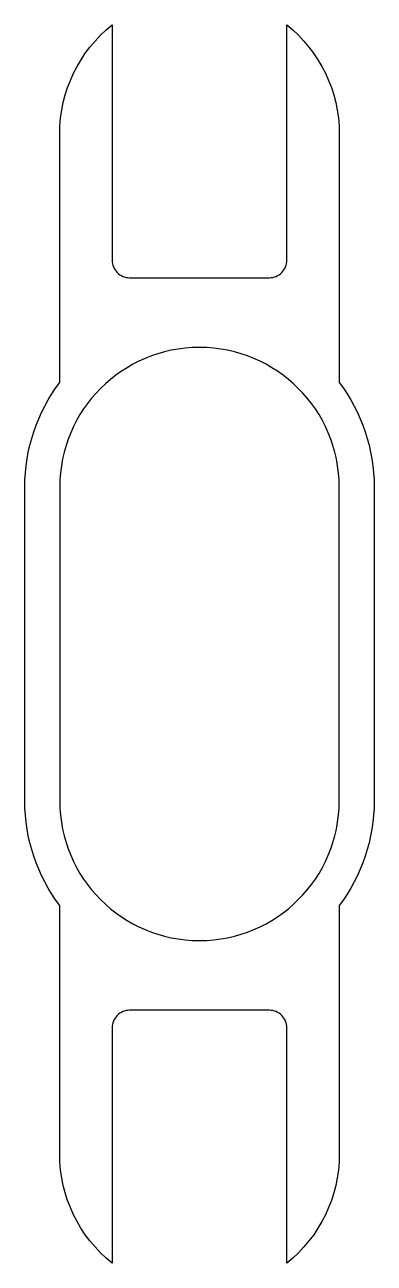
# Model space of a CAD drawing. Extents: x 260.3 to 270.3, y 225.5 to 261.
import ezdxf

# ---------------------------------------------------------------- set-up
doc = ezdxf.new("R2010")
doc.units = 0
doc.layers.add('ANA', color=220, linetype='CONTINUOUS')

msp = doc.modelspace()

# ---------------------------------------------------------------- linework, layer by layer
at = {"layer": 'ANA'}
for points in [[(262.834, 232.219), (262.834, 225.469, -0.227735), (261.334, 228.592), (261.334, 235.719, -0.162278), (260.334, 238.719), (260.334, 247.719, -0.162278), (261.334, 250.719), (261.334, 257.847, -0.227735), (262.834, 260.969), (262.834, 254.219, 0.414214), (263.334, 253.719), (267.334, 253.719, 0.414214), (267.834, 254.219), (267.834, 260.969, -0.227735), (269.334, 257.847), (269.334, 250.719, -0.162278), (270.334, 247.719), (270.334, 238.719, -0.162278), (269.334, 235.719), (269.334, 228.592, -0.227735), (267.834, 225.469), (267.834, 232.219, 0.414214), (267.334, 232.719), (263.334, 232.719, 0.414214)], [(261.334, 238.719, 1), (269.334, 238.719), (269.334, 247.719, 1), (261.334, 247.719)]]:
    msp.add_lwpolyline(points, format="xyb", close=True, dxfattribs=at)

doc.saveas('drawing.dxf')
